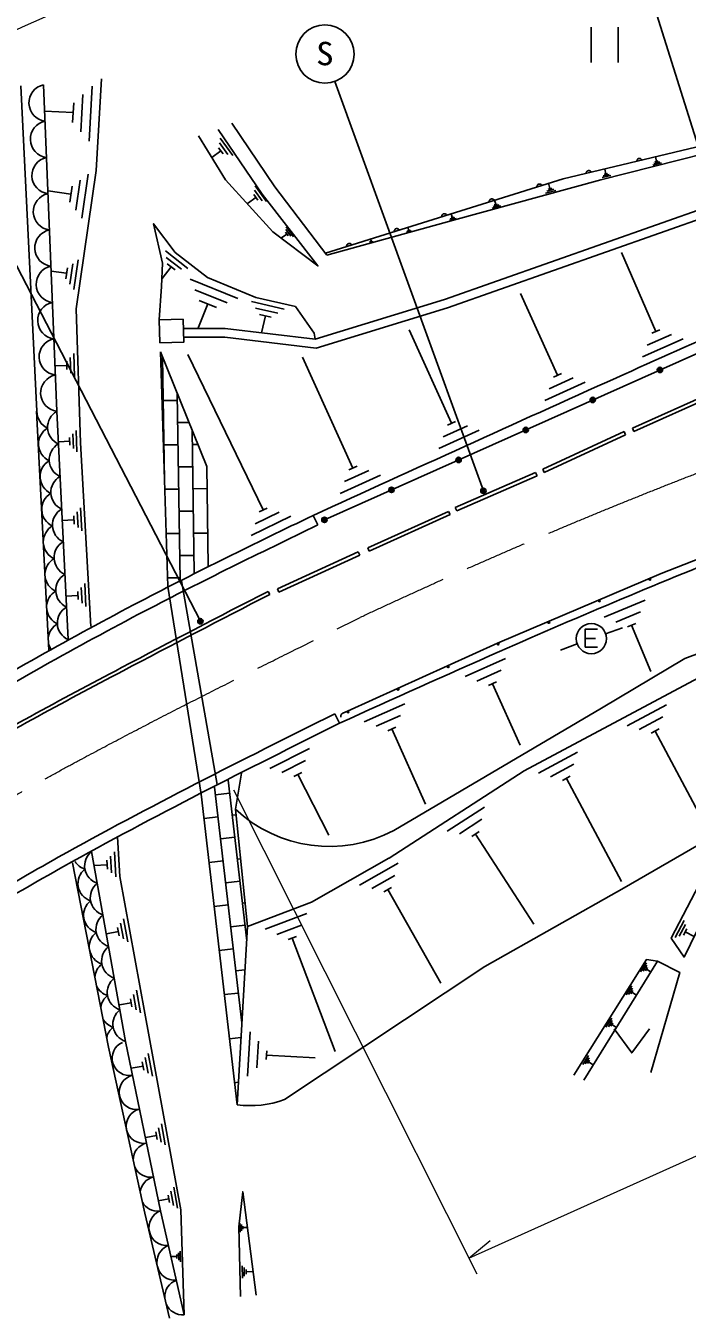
# Model space of a CAD drawing. Units: millimetres, scale not verified. Extents: x 40000 to 680000, y 20000 to 380000.
# Drawn here: x 119162 to 156438, y 246989 to 319832 of the extents above; entities that cross this region are included whole.
import ezdxf
from ezdxf.enums import TextEntityAlignment as Align

# ---------------------------------------------------------------- set-up
doc = ezdxf.new("R2010")
doc.units = ezdxf.units.MM
doc.header["$LTSCALE"] = 1000
doc.linetypes.add('CHAIN', pattern=[18.5, 12, -1.5, 3.5, -1.5])
for name, color, linetype, lineweight in [('M-BGD', 7, 'Continuous', 25), ('M-BMK', 2, 'CHAIN', 13), ('M-STR-HTXT', 7, 'Continuous', 13), ('M-STR-STRC', 7, 'Continuous', 25)]:
    doc.layers.add(name, color=color, linetype=linetype, lineweight=lineweight)
doc.styles.add('ＭＳ ゴシック', font='')
doc.styles.get('ＭＳ ゴシック').set_extended_font_data('MS Gothic')

msp = doc.modelspace()

# ---------------------------------------------------------------- linework, layer by layer
at = {"layer": 'M-BGD'}
for p, q in [((151022, 319762), (151022, 317762)), ((152542, 317762), (152542, 319762)), ((119780, 298107), (118881, 316454)), ((120164, 316503), (120904, 298107)), ((122905, 316431), (122728, 313336)), ((121858, 315497), (121794, 314383)), ((122261, 313859), (122381, 315964)), ((121826, 314940), (120217, 315032)), ((130553, 312571), (130071, 313230)), ((130113, 313498), (130821, 312529)), ((130157, 312787), (129653, 312419)), ((130030, 312962), (130284, 312613)), ((154990, 312102), (154505, 311980)), ((154563, 312077), (154893, 312160)), ((154796, 312218), (154621, 312174)), ((154709, 312196), (154645, 312448)), ((121977, 309442), (122222, 311125)), ((122675, 311463), (122315, 308989)), ((152135, 311402), (151651, 311280)), ((151709, 311377), (152038, 311460)), ((151941, 311518), (151767, 311474)), ((151854, 311496), (151790, 311748)), ((121704, 310341), (120417, 310528)), ((121768, 310786), (121639, 309896)), ((132004, 310322), (132238, 310002)), ((132484, 309964), (132043, 310568)), ((132081, 310814), (132730, 309926)), ((149040, 310552), (148461, 310393)), ((148528, 310511), (148922, 310619)), ((148804, 310687), (148595, 310629)), ((148700, 310658), (148617, 310959)), ((132121, 310162), (131659, 309825)), ((145934, 309678), (145452, 309546)), ((145508, 309644), (145836, 309734)), ((145737, 309790), (145564, 309742)), ((145650, 309766), (145582, 310017)), ((143426, 308979), (143040, 308872)), ((143085, 308951), (143347, 309024)), ((143268, 309068), (143129, 309030)), ((143199, 309049), (143143, 309250)), ((133794, 308199), (133942, 307996)), ((134099, 307971), (133818, 308356)), ((133842, 308512), (134255, 307947)), ((140908, 308275), (140619, 308195)), ((140653, 308254), (140849, 308308)), ((140790, 308342), (140686, 308313)), ((140738, 308327), (140697, 308477)), ((133868, 308097), (133574, 307883)), ((138731, 307670), (138538, 307617)), ((138560, 307656), (138691, 307692)), ((138652, 307714), (138582, 307695)), ((138617, 307705), (138589, 307805)), ((127034, 307142), (128297, 306159)), ((127938, 306115), (127079, 306783)), ((154672, 302600), (152732, 307055)), ((121458, 305883), (120583, 306010)), ((121502, 306185), (121414, 305580)), ((121644, 305271), (121811, 306415)), ((122119, 306645), (121874, 304963)), ((127352, 306246), (126841, 305590)), ((127124, 306423), (127579, 306070)), ((128427, 305560), (131112, 304466)), ((135989, 291986), (166248, 305503)), ((130507, 304211), (128681, 304955)), ((149131, 300138), (147037, 304753)), ((129419, 304154), (128850, 302757)), ((128936, 304351), (129903, 303957)), ((131872, 304286), (133725, 303865)), ((133361, 303636), (132101, 303922)), ((132331, 303559), (132998, 303407)), ((132664, 303483), (132445, 302519)), ((143161, 297429), (140774, 302690)), ((155559, 302441), (154183, 301842)), ((154901, 302700), (154442, 302500)), ((156217, 302182), (153925, 301184)), ((121465, 300927), (121480, 300459)), ((121695, 300258), (121666, 301141)), ((121867, 301356), (121909, 300057)), ((126744, 301455), (129361, 294995)), ((127162, 288229), (126744, 301455)), ((126973, 294208), (126870, 301144)), ((132545, 292542), (128290, 301309)), ((137602, 294905), (134765, 301157)), ((121472, 300693), (120797, 300671)), ((149359, 300241), (148904, 300035)), ((150683, 299744), (148406, 298711)), ((150021, 299993), (148655, 299373)), ((127706, 298721), (126906, 298709)), ((127857, 288576), (127700, 299095)), ((153355, 297148), (157881, 299177)), ((153437, 296966), (157963, 298995)), ((120460, 284643), (119769, 298107)), ((120904, 298107), (121545, 285234)), ((126925, 297459), (126870, 297458)), ((128354, 297480), (127725, 297471)), ((144051, 297283), (142685, 296663)), ((143389, 297532), (142934, 297325)), ((121627, 296629), (121641, 296197)), ((121840, 296012), (121813, 296827)), ((121999, 297025), (122038, 295826)), ((128651, 288973), (128531, 297045)), ((144713, 297034), (142436, 296001)), ((148296, 294838), (152885, 296960)), ((148380, 294656), (152969, 296779)), ((152885, 296960), (152969, 296779)), ((153355, 297148), (153437, 296966)), ((121634, 296413), (121011, 296393)), ((127743, 296221), (126943, 296209)), ((128858, 296238), (128543, 296233)), ((126962, 294959), (126949, 294959)), ((128562, 294983), (127762, 294971)), ((129361, 294995), (129445, 289370)), ((139153, 294511), (136877, 293478)), ((138491, 294760), (137126, 294140)), ((137830, 295009), (137374, 294802)), ((143369, 292686), (147895, 294652)), ((143449, 292502), (147975, 294469)), ((147895, 294652), (147975, 294469)), ((148296, 294838), (148380, 294656)), ((127780, 293721), (126989, 293710)), ((129380, 293745), (128580, 293733)), ((121859, 292219), (121885, 291752)), ((122105, 291556), (122054, 292439)), ((122250, 292658), (122324, 291360)), ((128599, 292483), (127799, 292472)), ((134106, 292188), (131857, 291097)), ((133438, 292420), (132089, 291765)), ((132770, 292651), (132320, 292433)), ((135349, 292236), (135616, 291699)), ((138434, 290406), (142992, 292466)), ((138517, 290224), (143074, 292284)), ((142992, 292466), (143074, 292284)), ((143369, 292686), (143449, 292502)), ((163606, 292353), (154964, 288960)), ((121872, 291986), (121197, 291947)), ((127817, 291222), (127068, 291211)), ((129417, 291245), (128617, 291234)), ((128636, 289984), (127836, 289972)), ((133346, 288096), (137903, 290187)), ((133429, 287914), (137986, 290005)), ((137903, 290187), (137986, 290005)), ((138434, 290406), (138517, 290224)), ((127854, 288722), (127146, 288711)), ((127938, 288542), (129950, 277070)), ((154964, 288960), (145755, 285028)), ((122086, 287957), (122113, 287490)), ((122333, 287294), (122282, 288177)), ((122478, 288396), (122552, 287098)), ((127162, 288229), (129043, 276525)), ((132814, 287957), (132906, 287780)), ((133346, 288096), (133429, 287914)), ((122100, 287724), (121425, 287685)), ((151769, 286496), (154075, 287460)), ((152423, 286227), (153807, 286806)), ((151841, 285566), (152787, 285891)), ((153077, 285959), (153538, 286152)), ((153308, 286055), (154399, 283446)), ((145755, 285028), (137300, 281205)), ((150241, 284994), (149304, 284645)), ((150698, 285290), (151276, 285290)), ((143919, 283148), (146200, 284172)), ((144580, 282897), (145949, 283511)), ((145241, 282645), (145697, 282850)), ((145469, 282748), (147020, 279290)), ((137300, 281205), (137026, 281081)), ((138241, 280601), (140522, 281624)), ((153059, 280378), (155265, 281554)), ((136573, 281057), (136849, 280525)), ((138902, 280350), (140271, 280964)), ((153736, 280172), (155059, 280878)), ((139563, 280098), (140019, 280303)), ((139791, 280200), (141692, 275963)), ((154412, 279966), (154853, 280202)), ((154633, 280084), (157533, 274646)), ((132923, 277965), (135151, 279099)), ((133596, 277746), (134932, 278427)), ((148056, 277709), (150261, 278886)), ((134268, 277528), (134714, 277754)), ((134491, 277641), (136240, 274204)), ((148732, 277504), (150056, 278209)), ((149409, 277298), (149850, 277533)), ((129803, 276920), (131337, 263636)), ((130563, 277316), (131609, 268257)), ((149629, 277415), (152733, 271596)), ((131065, 259015), (129043, 276525)), ((129853, 276492), (130647, 276583)), ((130791, 275342), (131005, 275366)), ((142913, 274438), (145010, 275798)), ((129201, 275158), (129996, 275250)), ((143604, 274291), (144863, 275107)), ((130139, 274008), (130934, 274100)), ((144296, 274143), (144716, 274415)), ((144506, 274279), (147799, 269201)), ((122870, 273288), (124780, 262590)), ((124151, 273270), (124231, 271872)), ((123825, 262272), (121787, 272651)), ((123744, 272546), (123017, 272504)), ((123730, 272797), (123758, 272294)), ((123995, 272083), (123940, 273034)), ((129488, 272675), (130283, 272766)), ((131077, 272858), (131261, 272879)), ((137978, 271395), (140153, 272628)), ((138660, 271207), (139965, 271947)), ((130426, 271525), (131221, 271616)), ((139342, 271018), (139776, 271265)), ((139559, 271142), (142551, 265868)), ((129775, 270191), (130569, 270283)), ((131364, 270375), (131518, 270392)), ((132657, 268906), (134994, 269792)), ((124336, 269005), (124420, 268545)), ((124662, 268377), (124503, 269247)), ((124671, 269489), (124903, 268210)), ((130713, 269041), (131507, 269133)), ((131656, 269061), (131065, 259015)), ((133302, 268616), (134704, 269148)), ((155754, 268436), (156263, 269412)), ((156337, 269174), (155991, 268511)), ((156229, 268586), (156412, 268937)), ((124378, 268775), (123713, 268654)), ((133946, 268325), (134414, 268503)), ((134180, 268414), (136604, 262025)), ((156320, 268761), (156828, 268497)), ((130061, 267708), (130856, 267799)), ((130999, 266558), (131512, 266617)), ((153817, 266513), (154137, 267021)), ((154167, 266889), (153950, 266544)), ((154082, 266574), (154197, 266756)), ((154140, 266665), (154404, 266499)), ((125385, 264365), (125227, 265235)), ((125394, 265476), (125627, 264197)), ((130348, 265224), (131143, 265316)), ((153002, 265206), (153321, 265714)), ((153351, 265582), (153134, 265237)), ((153266, 265267), (153381, 265449)), ((153324, 265358), (153588, 265192)), ((125101, 264763), (124436, 264642)), ((125059, 264993), (125143, 264532)), ((131286, 264074), (131363, 264083)), ((151863, 263383), (152183, 263891)), ((152213, 263758), (151996, 263413)), ((131661, 260626), (131807, 263122)), ((152128, 263443), (152243, 263626)), ((152186, 263535), (152450, 263368)), ((125863, 252911), (123825, 262272)), ((124780, 262590), (126754, 253038)), ((130635, 262740), (131288, 262816)), ((132189, 261096), (132277, 262594)), ((126052, 260804), (125892, 261673)), ((126059, 261915), (126294, 260637)), ((132717, 261566), (132747, 262065)), ((132732, 261815), (135476, 261654)), ((150557, 261290), (150877, 261798)), ((150907, 261666), (150690, 261321)), ((150822, 261351), (150937, 261533)), ((125767, 261201), (125102, 261078)), ((125725, 261431), (125809, 260971)), ((150880, 261442), (151144, 261276)), ((130922, 260257), (131139, 260282)), ((126800, 257936), (127018, 256755)), ((126531, 257276), (125918, 257163)), ((126492, 257488), (126570, 257064)), ((126794, 256909), (126646, 257712)), ((127496, 254371), (127714, 253191)), ((127227, 253712), (126614, 253599)), ((127188, 253924), (127266, 253499)), ((127490, 253345), (127342, 254148)), ((127264, 246989), (125863, 252911)), ((126754, 253038), (128092, 247180)), ((131243, 251837), (131232, 252337)), ((131314, 252259), (131321, 251919)), ((131400, 252000), (131395, 252180)), ((131397, 252090), (131657, 252096)), ((127779, 250264), (127766, 250672)), ((127859, 250771), (127878, 250172)), ((127677, 250465), (127365, 250455)), ((127673, 250573), (127680, 250357)), ((131365, 249247), (131350, 249947)), ((131464, 249837), (131475, 249361)), ((131584, 249476), (131579, 249728)), ((131582, 249602), (131945, 249610))]:
    msp.add_line(p, q, dxfattribs=at)
for points in [[(128059, 302778), (130400, 302779), (135475, 302164), (142763, 304408), (157700, 309670), (165247, 312055), (175056, 314791), (185908, 317567), (198439, 319830)], [(128059, 302278), (130370, 302279), (135521, 301655), (142920, 303934), (157858, 309195), (165390, 311576), (175185, 314308), (186014, 317078), (198528, 319338)], [(136043, 307021), (149453, 311208), (172353, 316675), (175187, 316270), (191603, 319426)], [(136130, 306906), (143267, 308880), (151568, 311158), (161816, 313739), (172040, 316017), (175633, 315662), (179683, 316675), (179613, 317121)], [(122827, 285974), (122235, 296331), (121989, 303877), (123123, 311670), (123419, 316848)], [(128892, 313638), (130411, 311158), (133093, 308222), (135624, 306299), (132486, 310348), (130006, 313992)], [(130776, 314346), (133205, 310753), (136130, 306906)], [(153892, 312268), (153872, 312300), (153848, 312325), (153812, 312348), (153778, 312358), (153741, 312361), (153694, 312350), (153662, 312330), (153637, 312306), (153614, 312270), (153604, 312236), (153601, 312198)], [(151030, 311585), (151010, 311617), (150985, 311642), (150949, 311664), (150916, 311675), (150878, 311678), (150831, 311667), (150799, 311647), (150774, 311622), (150752, 311586), (150741, 311553), (150738, 311515)], [(148255, 310834), (148233, 310865), (148207, 310888), (148169, 310908), (148135, 310916), (148097, 310917), (148051, 310903), (148020, 310881), (147997, 310854), (147977, 310817), (147969, 310783), (147968, 310745)], [(145573, 309997), (145551, 310028), (145525, 310051), (145487, 310071), (145453, 310079), (145415, 310080), (145369, 310065), (145338, 310043), (145315, 310017), (145295, 309980), (145287, 309945), (145286, 309908)], [(142891, 309160), (142869, 309190), (142842, 309214), (142805, 309233), (142771, 309242), (142733, 309242), (142687, 309228), (142656, 309206), (142633, 309180), (142613, 309142), (142605, 309108), (142604, 309070)], [(126682, 303267), (126817, 305135), (126868, 306451), (126362, 308678), (127576, 307058), (129399, 305641), (132132, 304527), (134359, 304021), (135422, 302503), (135475, 302164)], [(140209, 308322), (140187, 308353), (140160, 308376), (140123, 308396), (140089, 308404), (140051, 308405), (140005, 308391), (139974, 308368), (139951, 308342), (139931, 308305), (139923, 308271), (139922, 308233)], [(137527, 307485), (137505, 307516), (137478, 307539), (137441, 307559), (137407, 307567), (137369, 307568), (137323, 307553), (137292, 307531), (137269, 307505), (137249, 307467), (137241, 307433), (137240, 307395)], [(139897, 274472), (151607, 281379), (156315, 284165), (160946, 285891), (162947, 287186), (173444, 291817), (177903, 293153), (178688, 294448)], [(139649, 272917), (147251, 277847), (159612, 284439), (161495, 284949), (163388, 286406)], [(151378, 285834), (150698, 285834), (150698, 284814), (151378, 284814)], [(136924, 280870), (136914, 280892), (136910, 280930), (136914, 280965), (136929, 281004), (136949, 281033), (136982, 281061), (137026, 281081)], [(131314, 277707), (130972, 275685), (131656, 269061)], [(128092, 247180), (127900, 253102), (125863, 264182), (124462, 271887), (124334, 274116)], [(133741, 259312), (145030, 266812), (152889, 271248), (157469, 273900), (158265, 273627), (155541, 268403), (156264, 267343), (158048, 271007), (158687, 273446)], [(131656, 269061), (135263, 270429), (139618, 272917), (139649, 272917)], [(150044, 260690), (154142, 267198), (154769, 267102), (150623, 260400)], [(154769, 267102), (156023, 266475), (154384, 260834)], [(152316, 263297), (153316, 261937), (154316, 263297)], [(131255, 248201), (131167, 252128), (131387, 254114), (132138, 248289)]]:
    msp.add_lwpolyline(points, dxfattribs=at)
msp.add_lwpolyline([(128031, 303304), (126682, 303267), (126717, 301965), (128066, 302001)], close=True, dxfattribs=at)
for centre, radius in [((154901, 300434), 150), ((154901, 300434), 132), ((154901, 300434), 114), ((154901, 300434), 96), ((154901, 300434), 78), ((154901, 300434), 60), ((154901, 300434), 42), ((154901, 300434), 24), ((154901, 300434), 6), ((151118, 298744), 150), ((151118, 298744), 132), ((151118, 298744), 114), ((151118, 298744), 96), ((151118, 298744), 78), ((151118, 298744), 60), ((151118, 298744), 42), ((151118, 298744), 24), ((151118, 298744), 6), ((147336, 297055), 150), ((147336, 297055), 132), ((147336, 297055), 114), ((147336, 297055), 96), ((147336, 297055), 78), ((147336, 297055), 60), ((147336, 297055), 42), ((147336, 297055), 24), ((147336, 297055), 6), ((143554, 295365), 150), ((143554, 295365), 132), ((143554, 295365), 114), ((143554, 295365), 96), ((143554, 295365), 78), ((143554, 295365), 60), ((143554, 295365), 42), ((143554, 295365), 24), ((143554, 295365), 6), ((139771, 293676), 150), ((139771, 293676), 132), ((139771, 293676), 114), ((139771, 293676), 96), ((139771, 293676), 78), ((139771, 293676), 60), ((139771, 293676), 42), ((139771, 293676), 24), ((139771, 293676), 6), ((135989, 291986), 150), ((135989, 291986), 132), ((135989, 291986), 114), ((135989, 291986), 96), ((135989, 291986), 78), ((135989, 291986), 60), ((135989, 291986), 42), ((135989, 291986), 24), ((135989, 291986), 6), ((154337, 288638), 50), ((154337, 288638), 30), ((154337, 288638), 10), ((151487, 287421), 50), ((151487, 287421), 30), ((151487, 287421), 10), ((148638, 286205), 50), ((148638, 286205), 30), ((148638, 286205), 10), ((151038, 285290), 850), ((145788, 284988), 50), ((145788, 284988), 30), ((145788, 284988), 10), ((142966, 283712), 50), ((142966, 283712), 30), ((142966, 283712), 10), ((140143, 282436), 50), ((140143, 282436), 30), ((140143, 282436), 10), ((137320, 281159), 50), ((137320, 281159), 30), ((137320, 281159), 10)]:
    msp.add_circle(centre, radius, dxfattribs=at)
for centre, radius, start, end in [((120371, 315488), 1036, 101.53723, 263.0686), ((120453, 313444), 1036, 101.53723, 263.0686), ((120535, 311400), 1036, 101.53723, 263.0686), ((120618, 309356), 1036, 101.53723, 263.0686), ((120700, 307312), 1036, 101.53723, 263.0686), ((120782, 305268), 1036, 101.53723, 263.0686), ((120864, 303224), 1036, 101.53723, 263.0686), ((120946, 301180), 1036, 101.53723, 263.0686), ((121029, 299136), 1036, 101.53723, 263.0686), ((120816, 298102), 1035, 179.75732, 245.62964), ((121422, 297211), 1035, 120.07324, 245.62964), ((120907, 296264), 1035, 120.07324, 245.62964), ((121514, 295372), 1035, 120.07324, 245.62964), ((120999, 294425), 1035, 120.07324, 245.62964), ((121606, 293533), 1035, 120.07324, 245.62964), ((121090, 292586), 1035, 120.07324, 245.62964), ((121697, 291694), 1035, 120.07324, 245.62964), ((121182, 290747), 1035, 120.07324, 180.00598), ((121789, 289855), 1035, 120.07324, 245.62964), ((121182, 290747), 1035, 185.86536, 245.62964), ((121274, 288908), 1035, 120.07324, 177.86011), ((121274, 288908), 1035, 188.01123, 245.62964), ((121880, 288016), 1035, 120.07324, 245.62964), ((121365, 287069), 1035, 120.07324, 176.38171), ((121972, 286177), 1035, 120.07324, 245.62964), ((121365, 287069), 1035, 189.48962, 245.62964), ((121457, 285230), 1035, 120.07324, 175.1792), ((121457, 285230), 1035, 190.69214, 210.73059), ((136280, 281301), 7728, 226.6134, 297.90979), ((123500, 272481), 1024, 127.9624, 252.28699), ((122803, 273276), 1024, 211.78137, 252.28699), ((123122, 271493), 1024, 127.9624, 252.28699), ((123818, 270698), 1024, 127.9624, 252.28699), ((123440, 269710), 1024, 127.9624, 252.28699), ((124137, 268915), 1024, 127.9624, 252.28699), ((123758, 267927), 1024, 127.9624, 252.28699), ((124455, 267132), 1024, 127.9624, 252.28699), ((124077, 266144), 1024, 127.9624, 176.96423), ((124773, 265349), 1024, 127.9624, 252.28699), ((124077, 266144), 1024, 205.24976, 252.28699), ((124395, 264361), 1024, 127.9624, 171.05298), ((124395, 264361), 1024, 211.16101, 252.28699), ((125092, 263566), 1024, 127.9624, 252.28699), ((124714, 262578), 1024, 127.9624, 166.48145), ((125003, 261640), 976, 113.66016, 280.14404), ((125398, 259730), 976, 103.20935, 280.14404), ((125793, 257819), 976, 103.20935, 192.18213), ((131800, 264605), 5638, 262.50745, 290.1438), ((125793, 257819), 976, 192.37976, 280.14404), ((126188, 255909), 976, 103.20935, 180.49451), ((126188, 255909), 976, 204.06738, 280.14404), ((126582, 253999), 976, 103.20935, 175.58301), ((126582, 253999), 976, 208.97888, 276.11609), ((127111, 252092), 1011, 110.68799, 275.0282), ((127557, 250140), 1011, 110.68799, 193.1427), ((127557, 250140), 1011, 193.47571, 275.0282), ((128003, 248187), 1011, 110.68799, 183.17444), ((128003, 248187), 1011, 203.44385, 275.0282)]:
    msp.add_arc(centre, radius, start, end, dxfattribs=at)
for points, knots in [([(135349, 292236), (141044, 294831), (146740, 297426), (152448, 299996), (156961, 302027), (161482, 304043), (166060, 305922), (171863, 308304), (177759, 310467), (183719, 312423), (188748, 314074), (193823, 315577), (198897, 317081)], [0, 0, 0, 0, 1, 1, 1, 2, 2, 2, 3, 3, 3, 4, 4, 4, 4]), ([(136849, 280525), (139849, 281883), (142848, 283240), (145861, 284567), (150436, 286583), (155043, 288528), (159698, 290353), (164308, 292160), (168966, 293850), (173680, 295367), (177216, 296500), (180784, 297536), (184357, 298549), (187212, 299358), (190071, 300152), (192939, 300911), (195570, 301608), (198209, 302274), (200848, 302941)], [0, 0, 0, 0, 1, 1, 1, 2, 2, 2, 3, 3, 3, 4, 4, 4, 5, 5, 5, 6, 6, 6, 6]), ([(135349, 292236), (132082, 290651), (128816, 289066), (125600, 287384), (121740, 285365), (117952, 283207), (114179, 281027), (108979, 278023), (103805, 274978), (98632, 271933)], [0, 0, 0, 0, 1, 1, 1, 2, 2, 2, 3, 3, 3, 3]), ([(135616, 291698), (132354, 290116), (129092, 288533), (125880, 286853), (122026, 284838), (118244, 282682), (114476, 280506), (109278, 277503), (104107, 274459), (98935, 271415)], [0, 0, 0, 0, 1, 1, 1, 2, 2, 2, 3, 3, 3, 3]), ([(104083, 271798), (107488, 273922), (110893, 276046), (114362, 278061), (117711, 280005), (121120, 281848), (124547, 283655), (127295, 285105), (130054, 286531), (132814, 287957)], [0, 0, 0, 0, 1, 1, 1, 2, 2, 2, 3, 3, 3, 3]), ([(104187, 271627), (107591, 273750), (110994, 275874), (114462, 277887), (117810, 279831), (121217, 281673), (124641, 283479), (127389, 284928), (130147, 286354), (132906, 287780)], [0, 0, 0, 0, 1, 1, 1, 2, 2, 2, 3, 3, 3, 3]), ([(100744, 260506), (104410, 262866), (108076, 265226), (111784, 267519), (114816, 269394), (117877, 271224), (120987, 272964), (126094, 275823), (131333, 278440), (136573, 281057)], [0, 0, 0, 0, 1, 1, 1, 2, 2, 2, 3, 3, 3, 3]), ([(101066, 260000), (104729, 262358), (108392, 264716), (112098, 267008), (115123, 268878), (118176, 270703), (121278, 272440), (126380, 275296), (131615, 277910), (136849, 280525)], [0, 0, 0, 0, 1, 1, 1, 2, 2, 2, 3, 3, 3, 3])]:
    msp.add_open_spline(points, degree=3, knots=knots, dxfattribs=at)
at = {"layer": 'M-BMK'}
msp.add_arc((265490, 14914), 300000, 107.10193, 115.14868, dxfattribs=at)
msp.add_open_spline([(89434, 256999), (94275, 260634), (99124, 264259), (104144, 267635), (109769, 271418), (115610, 274889), (121575, 278114), (126981, 281036), (132490, 283756), (137999, 286477)], degree=3, knots=[0, 0, 0, 0, 1, 1, 1, 2, 2, 2, 3, 3, 3, 3], dxfattribs=at)
at = {"layer": 'M-STR-HTXT'}
for p, q in [((130864, 276778), (144586, 249484)), ((144136, 250377), (166987, 260651)), ((144136, 250377), (145332, 251375))]:
    msp.add_line(p, q, dxfattribs=at)
msp.add_arc((201870, 137749), 200000, 106.20374, 115.61548, dxfattribs=at)
at = {"layer": 'M-STR-STRC'}
for p, q in [((160864, 300893), (153762, 323535)), ((136573, 316704), (144950, 293622)), ((129000, 286269), (117047, 309370))]:
    msp.add_line(p, q, dxfattribs=at)
for centre, radius in [((136019, 318240), 1642), ((144950, 293622), 150), ((144950, 293622), 90), ((144950, 293622), 30), ((129000, 286269), 150), ((129000, 286269), 90), ((129000, 286269), 30)]:
    msp.add_circle(centre, radius, dxfattribs=at)

# ---------------------------------------------------------------- texts
at = {"layer": 'M-STR-STRC', "style": 'ＭＳ ゴシック', "width": 1.1}
msp.add_text('S', height=1320, dxfattribs=at).set_placement((135524, 317214), align=Align.BOTTOM_LEFT)

doc.saveas('drawing.dxf')
